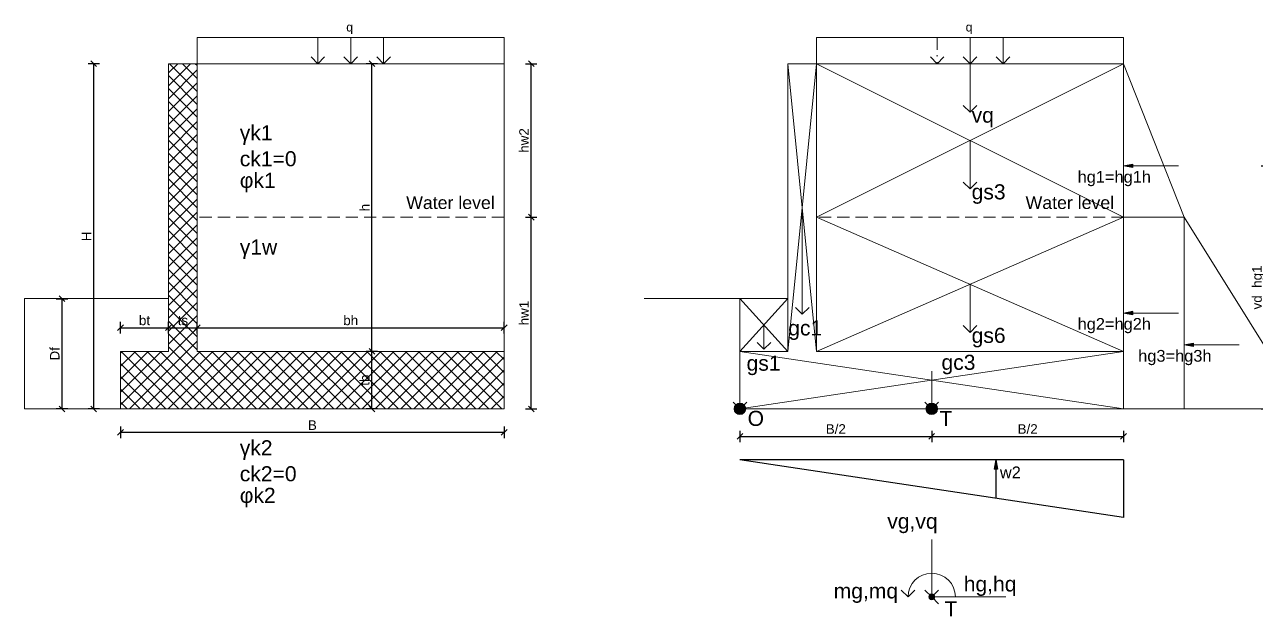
# Model space of a CAD drawing. Extents: x 63 to 2215, y -1648 to 422.
# Drawn here: x 74 to 1357, y -195 to 422 of the extents above; entities that cross this region are included whole.
import ezdxf

# ---------------------------------------------------------------- set-up
doc = ezdxf.new("R2010")
doc.units = 0
doc.linetypes.add('DASHDOT', pattern=[25.4, 12.7, -6.35, 0, -6.35])
doc.linetypes.add('DASHED', pattern=[19.05, 12.7, -6.35])
for name, color, linetype, lineweight in [('Isprekidana', 140, 'DASHED', 9), ('Kontura', 7, 'Continuous', 15), ('Korisno', 1, 'Continuous', 15), ('Kota', 3, 'Continuous', 9), ('Osa', 1, 'DASHDOT', 9), ('Srafura', 2, 'Continuous', 9), ('Tlo', 42, 'Continuous', 9)]:
    doc.layers.add(name, color=color, linetype=linetype, lineweight=lineweight)
doc.layers.add('Voda', color=140, linetype='Continuous')
doc.styles.get("Standard").update_dxf_attribs({"font": 'arial.ttf'})
doc.dimstyles.new('Annotative', dxfattribs={"dimscale": 0, "dimtxt": 2.5, "dimasz": 1.5, "dimexe": 1.5, "dimexo": 0.625, "dimtad": 1, "dimdec": 4, "dimtxsty": 'Standard', "dimblk": 'OBLIQUE', "dimcen": 2.5, "dimadec": 0, "dimazin": 0, "dimtfac": 1, "dimtdec": 4, "dimtix": 1, "dimtmove": 0, "dimatfit": 3, "dimldrblk": 'OBLIQUE', "dimfxl": 1.5, "dimfxlon": 1, "dimarcsym": 0})

# ---------------------------------------------------------------- blocks, each defined once
blk = doc.blocks.new('_Oblique')
at = {"color": 0, "linetype": 'ByBlock', "lineweight": -2}
blk.add_line((-0.5, -0.5), (0.5, 0.5), dxfattribs=at)
blk = doc.blocks.new('*D1')
at = {"layer": 'Defpoints', "color": 0, "transparency": 16777216}
for p in [(435.8, 81.4), (573.7, 81.4), (573.7, 21.4)]:
    blk.add_point(p, dxfattribs=at)
at = {"layer": 'Kota', "color": 0, "lineweight": -2, "transparency": 16777216}
for p, q in [((441.8, 81.4), (429.8, 81.4)), ((435.8, 21.4), (435.8, 81.4)), ((441.8, 21.4), (429.8, 21.4))]:
    blk.add_line(p, q, dxfattribs=at)
at = {"layer": 'Kota', "color": 0, "lineweight": -2, "transparency": 16777216, "xscale": 6, "yscale": 6, "zscale": 6}
for p, rotation in [((435.8, 81.4), 90), ((435.8, 21.4), 270)]:
    blk.add_blockref('_Oblique', p, dxfattribs=dict(at, rotation=rotation))
at = {"layer": 'Kota', "color": 0, "transparency": 16777216, "insert": (428.3, 51.4), "char_height": 10, "attachment_point": 5, "rotation": 90}
blk.add_mtext('tb', dxfattribs=at)
blk = doc.blocks.new('*D2')
at = {"layer": 'Defpoints', "color": 0, "transparency": 16777216}
for p in [(435.8, 381.4), (573.7, 381.4), (573.7, 81.4)]:
    blk.add_point(p, dxfattribs=at)
at = {"layer": 'Kota', "color": 0, "lineweight": -2, "transparency": 16777216}
for p, q in [((441.8, 381.4), (429.8, 381.4)), ((435.8, 81.4), (435.8, 381.4)), ((441.8, 81.4), (429.8, 81.4))]:
    blk.add_line(p, q, dxfattribs=at)
at = {"layer": 'Kota', "color": 0, "lineweight": -2, "transparency": 16777216, "xscale": 6, "yscale": 6, "zscale": 6}
for p, rotation in [((435.8, 381.4), 90), ((435.8, 81.4), 270)]:
    blk.add_blockref('_Oblique', p, dxfattribs=dict(at, rotation=rotation))
at = {"layer": 'Kota', "color": 0, "transparency": 16777216, "insert": (428.3, 231.4), "char_height": 10, "attachment_point": 5, "rotation": 90}
blk.add_mtext('h', dxfattribs=at)
blk = doc.blocks.new('*D3')
at = {"layer": 'Defpoints', "color": 0, "transparency": 16777216}
for p in [(253.7, 106.1), (223.7, 91), (253.7, 91)]:
    blk.add_point(p, dxfattribs=at)
at = {"layer": 'Kota', "color": 0, "lineweight": -2, "transparency": 16777216}
for p, q in [((223.7, 100.1), (223.7, 112.1)), ((223.7, 106.1), (253.7, 106.1)), ((253.7, 100.1), (253.7, 112.1))]:
    blk.add_line(p, q, dxfattribs=at)
at = {"layer": 'Kota', "color": 0, "lineweight": -2, "transparency": 16777216, "xscale": 6, "yscale": 6, "zscale": 6, "rotation": 180}
blk.add_blockref('_Oblique', (223.7, 106.1), dxfattribs=at)
at = {"layer": 'Kota', "color": 0, "lineweight": -2, "transparency": 16777216, "xscale": 6, "yscale": 6, "zscale": 6}
blk.add_blockref('_Oblique', (253.7, 106.1), dxfattribs=at)
at = {"layer": 'Kota', "color": 0, "transparency": 16777216, "insert": (238.7, 113.7), "char_height": 10, "attachment_point": 5}
blk.add_mtext('ts', dxfattribs=at)
blk = doc.blocks.new('*D4')
at = {"layer": 'Defpoints', "color": 0, "transparency": 16777216}
for p in [(145.8, 381.4), (223.7, 381.4), (173.7, 21.4)]:
    blk.add_point(p, dxfattribs=at)
at = {"layer": 'Kota', "color": 0, "lineweight": -2, "transparency": 16777216}
for p, q in [((151.8, 381.4), (139.8, 381.4)), ((145.8, 21.4), (145.8, 381.4)), ((151.8, 21.4), (139.8, 21.4))]:
    blk.add_line(p, q, dxfattribs=at)
at = {"layer": 'Kota', "color": 0, "lineweight": -2, "transparency": 16777216, "xscale": 6, "yscale": 6, "zscale": 6}
for p, rotation in [((145.8, 381.4), 90), ((145.8, 21.4), 270)]:
    blk.add_blockref('_Oblique', p, dxfattribs=dict(at, rotation=rotation))
at = {"layer": 'Kota', "color": 0, "transparency": 16777216, "insert": (138.3, 201.4), "char_height": 10, "attachment_point": 5, "rotation": 90}
blk.add_mtext('H', dxfattribs=at)
blk = doc.blocks.new('*D5')
at = {"layer": 'Defpoints', "color": 0, "transparency": 16777216}
for p in [(223.7, 106.1), (173.7, 81.4), (223.7, 81.4)]:
    blk.add_point(p, dxfattribs=at)
at = {"layer": 'Kota', "color": 0, "lineweight": -2, "transparency": 16777216}
for p, q in [((173.7, 100.1), (173.7, 112.1)), ((173.7, 106.1), (223.7, 106.1)), ((223.7, 100.1), (223.7, 112.1))]:
    blk.add_line(p, q, dxfattribs=at)
at = {"layer": 'Kota', "color": 0, "lineweight": -2, "transparency": 16777216, "xscale": 6, "yscale": 6, "zscale": 6, "rotation": 180}
blk.add_blockref('_Oblique', (173.7, 106.1), dxfattribs=at)
at = {"layer": 'Kota', "color": 0, "lineweight": -2, "transparency": 16777216, "xscale": 6, "yscale": 6, "zscale": 6}
blk.add_blockref('_Oblique', (223.7, 106.1), dxfattribs=at)
at = {"layer": 'Kota', "color": 0, "transparency": 16777216, "insert": (198.7, 113.7), "char_height": 10, "attachment_point": 5}
blk.add_mtext('bt', dxfattribs=at)
blk = doc.blocks.new('*D6')
at = {"layer": 'Defpoints', "color": 0, "transparency": 16777216}
for p in [(573.7, 106.1), (253.7, 91), (573.7, 81.4)]:
    blk.add_point(p, dxfattribs=at)
at = {"layer": 'Kota', "color": 0, "lineweight": -2, "transparency": 16777216}
for p, q in [((253.7, 100.1), (253.7, 112.1)), ((253.7, 106.1), (573.7, 106.1)), ((573.7, 100.1), (573.7, 112.1))]:
    blk.add_line(p, q, dxfattribs=at)
at = {"layer": 'Kota', "color": 0, "lineweight": -2, "transparency": 16777216, "xscale": 6, "yscale": 6, "zscale": 6, "rotation": 180}
blk.add_blockref('_Oblique', (253.7, 106.1), dxfattribs=at)
at = {"layer": 'Kota', "color": 0, "lineweight": -2, "transparency": 16777216, "xscale": 6, "yscale": 6, "zscale": 6}
blk.add_blockref('_Oblique', (573.7, 106.1), dxfattribs=at)
at = {"layer": 'Kota', "color": 0, "transparency": 16777216, "insert": (413.7, 113.7), "char_height": 10, "attachment_point": 5}
blk.add_mtext('bh', dxfattribs=at)
blk = doc.blocks.new('*D7')
at = {"layer": 'Defpoints', "color": 0, "transparency": 16777216}
for p in [(73.7, 136.4), (112.7, 136.4), (173.7, 21.4)]:
    blk.add_point(p, dxfattribs=at)
at = {"layer": 'Kota', "color": 0, "lineweight": -2, "transparency": 16777216}
for p, q in [((106.7, 136.4), (118.7, 136.4)), ((112.7, 21.4), (112.7, 136.4)), ((118.7, 21.4), (106.7, 21.4))]:
    blk.add_line(p, q, dxfattribs=at)
at = {"layer": 'Kota', "color": 0, "lineweight": -2, "transparency": 16777216, "xscale": 6, "yscale": 6, "zscale": 6}
for p, rotation in [((112.7, 136.4), 90), ((112.7, 21.4), 270)]:
    blk.add_blockref('_Oblique', p, dxfattribs=dict(at, rotation=rotation))
at = {"layer": 'Kota', "color": 0, "transparency": 16777216, "insert": (105.1, 78.9), "char_height": 10, "attachment_point": 5, "rotation": 90}
blk.add_mtext('Df', dxfattribs=at)
blk = doc.blocks.new('*D8')
at = {"layer": 'Defpoints', "color": 0, "transparency": 16777216}
for p in [(173.7, 21.4), (573.7, 21.4), (573.7, -3)]:
    blk.add_point(p, dxfattribs=at)
at = {"layer": 'Kota', "color": 0, "lineweight": -2, "transparency": 16777216}
for p, q in [((173.7, 3), (173.7, -9)), ((573.7, 3), (573.7, -9)), ((173.7, -3), (573.7, -3))]:
    blk.add_line(p, q, dxfattribs=at)
at = {"layer": 'Kota', "color": 0, "lineweight": -2, "transparency": 16777216, "xscale": 6, "yscale": 6, "zscale": 6, "rotation": 180}
blk.add_blockref('_Oblique', (173.7, -3), dxfattribs=at)
at = {"layer": 'Kota', "color": 0, "lineweight": -2, "transparency": 16777216, "xscale": 6, "yscale": 6, "zscale": 6}
blk.add_blockref('_Oblique', (573.7, -3), dxfattribs=at)
at = {"layer": 'Kota', "color": 0, "transparency": 16777216, "insert": (373.7, 4.5), "char_height": 10, "attachment_point": 5}
blk.add_mtext('B', dxfattribs=at)
blk = doc.blocks.new('*D10')
at = {"layer": 'Defpoints', "color": 0, "transparency": 16777216}
for p in [(819.5, 21.4), (1019.5, 21.4), (1019.5, -7.3)]:
    blk.add_point(p, dxfattribs=at)
at = {"layer": 'Kota', "color": 0, "lineweight": -2, "transparency": 16777216}
for p, q in [((819.5, -1.3), (819.5, -13.3)), ((819.5, -7.3), (1019.5, -7.3)), ((1019.5, -1.3), (1019.5, -13.3))]:
    blk.add_line(p, q, dxfattribs=at)
at = {"layer": 'Kota', "color": 0, "lineweight": -2, "transparency": 16777216, "xscale": 6, "yscale": 6, "zscale": 6, "rotation": 180}
blk.add_blockref('_Oblique', (819.5, -7.3), dxfattribs=at)
at = {"layer": 'Kota', "color": 0, "lineweight": -2, "transparency": 16777216, "xscale": 6, "yscale": 6, "zscale": 6}
blk.add_blockref('_Oblique', (1019.5, -7.3), dxfattribs=at)
at = {"layer": 'Kota', "color": 0, "transparency": 16777216, "insert": (919.5, 0.4), "char_height": 10, "attachment_point": 5}
blk.add_mtext('B/2', dxfattribs=at)
blk = doc.blocks.new('*D11')
at = {"layer": 'Defpoints', "color": 0, "transparency": 16777216}
for p in [(1019.5, 21.4), (1219.5, 21.4), (1219.5, -7.3)]:
    blk.add_point(p, dxfattribs=at)
at = {"layer": 'Kota', "color": 0, "lineweight": -2, "transparency": 16777216}
for p, q in [((1019.5, -1.3), (1019.5, -13.3)), ((1019.5, -7.3), (1219.5, -7.3)), ((1219.5, -1.3), (1219.5, -13.3))]:
    blk.add_line(p, q, dxfattribs=at)
at = {"layer": 'Kota', "color": 0, "lineweight": -2, "transparency": 16777216, "xscale": 6, "yscale": 6, "zscale": 6, "rotation": 180}
blk.add_blockref('_Oblique', (1019.5, -7.3), dxfattribs=at)
at = {"layer": 'Kota', "color": 0, "lineweight": -2, "transparency": 16777216, "xscale": 6, "yscale": 6, "zscale": 6}
blk.add_blockref('_Oblique', (1219.5, -7.3), dxfattribs=at)
at = {"layer": 'Kota', "color": 0, "transparency": 16777216, "insert": (1119.5, 0.4), "char_height": 10, "attachment_point": 5}
blk.add_mtext('B/2', dxfattribs=at)
blk = doc.blocks.new('*D36')
at = {"layer": 'Defpoints', "color": 0, "transparency": 16777216}
for p in [(573.7, 221.4), (601.9, 221.4), (573.7, 21.4)]:
    blk.add_point(p, dxfattribs=at)
at = {"layer": 'Kota', "color": 0, "lineweight": -2, "transparency": 16777216}
for p, q in [((595.9, 221.4), (607.9, 221.4)), ((601.9, 21.4), (601.9, 221.4)), ((595.9, 21.4), (607.9, 21.4))]:
    blk.add_line(p, q, dxfattribs=at)
at = {"layer": 'Kota', "color": 0, "lineweight": -2, "transparency": 16777216, "xscale": 6, "yscale": 6, "zscale": 6}
for p, rotation in [((601.9, 221.4), 90), ((601.9, 21.4), 270)]:
    blk.add_blockref('_Oblique', p, dxfattribs=dict(at, rotation=rotation))
at = {"layer": 'Kota', "color": 0, "transparency": 16777216, "insert": (594.4, 121.4), "char_height": 10, "attachment_point": 5, "rotation": 90}
blk.add_mtext('hw1', dxfattribs=at)
blk = doc.blocks.new('*D37')
at = {"layer": 'Defpoints', "color": 0, "transparency": 16777216}
for p in [(573.7, 381.4), (601.9, 381.4), (573.7, 221.4)]:
    blk.add_point(p, dxfattribs=at)
at = {"layer": 'Kota', "color": 0, "lineweight": -2, "transparency": 16777216}
for p, q in [((595.9, 381.4), (607.9, 381.4)), ((601.9, 221.4), (601.9, 381.4)), ((595.9, 221.4), (607.9, 221.4))]:
    blk.add_line(p, q, dxfattribs=at)
at = {"layer": 'Kota', "color": 0, "lineweight": -2, "transparency": 16777216, "xscale": 6, "yscale": 6, "zscale": 6}
for p, rotation in [((601.9, 381.4), 90), ((601.9, 221.4), 270)]:
    blk.add_blockref('_Oblique', p, dxfattribs=dict(at, rotation=rotation))
at = {"layer": 'Kota', "color": 0, "transparency": 16777216, "insert": (594.4, 301.4), "char_height": 10, "attachment_point": 5, "rotation": 90}
blk.add_mtext('hw2', dxfattribs=at)
blk = doc.blocks.new('*D40')
at = {"layer": 'Defpoints', "color": 0, "transparency": 16777216}
for p in [(1276.8, 274.8), (1369.1, 274.8), (1219.5, 21.4)]:
    blk.add_point(p, dxfattribs=at)
at = {"layer": 'Kota', "color": 0, "lineweight": -2, "transparency": 16777216}
for p, q in [((1363.1, 274.8), (1375.1, 274.8)), ((1369.1, 21.4), (1369.1, 274.8)), ((1363.1, 21.4), (1375.1, 21.4))]:
    blk.add_line(p, q, dxfattribs=at)
at = {"layer": 'Kota', "color": 0, "lineweight": -2, "transparency": 16777216, "xscale": 6, "yscale": 6, "zscale": 6}
for p, rotation in [((1369.1, 274.8), 90), ((1369.1, 21.4), 270)]:
    blk.add_blockref('_Oblique', p, dxfattribs=dict(at, rotation=rotation))
at = {"layer": 'Kota', "color": 0, "transparency": 16777216, "insert": (1360.1, 148.1), "char_height": 10, "attachment_point": 5, "rotation": 90}
blk.add_mtext('vd_hg1', dxfattribs=at)
blk = doc.blocks.new('*D41')
at = {"layer": 'Defpoints', "color": 0, "transparency": 16777216}
for p in [(1276.8, 121.4), (1387, 121.4), (1219.5, 21.4)]:
    blk.add_point(p, dxfattribs=at)
at = {"layer": 'Kota', "color": 0, "lineweight": -2, "transparency": 16777216}
for p, q in [((1381, 121.4), (1393, 121.4)), ((1387, 21.4), (1387, 121.4)), ((1381, 21.4), (1393, 21.4))]:
    blk.add_line(p, q, dxfattribs=at)
at = {"layer": 'Kota', "color": 0, "lineweight": -2, "transparency": 16777216, "xscale": 6, "yscale": 6, "zscale": 6}
for p, rotation in [((1387, 121.4), 90), ((1387, 21.4), 270)]:
    blk.add_blockref('_Oblique', p, dxfattribs=dict(at, rotation=rotation))
at = {"layer": 'Kota', "color": 0, "transparency": 16777216, "insert": (1378, 71.4), "char_height": 10, "attachment_point": 5, "rotation": 90}
blk.add_mtext('vd_hg2', dxfattribs=at)
blk = doc.blocks.new('*D42')
at = {"layer": 'Defpoints', "color": 0, "transparency": 16777216}
for p in [(1344.4, 87.1), (1412.5, 87.1), (1282.7, 21.4)]:
    blk.add_point(p, dxfattribs=at)
at = {"layer": 'Kota', "color": 0, "lineweight": -2, "transparency": 16777216}
for p, q in [((1406.5, 87.1), (1418.5, 87.1)), ((1412.5, 21.4), (1412.5, 87.1)), ((1406.5, 21.4), (1418.5, 21.4))]:
    blk.add_line(p, q, dxfattribs=at)
at = {"layer": 'Kota', "color": 0, "lineweight": -2, "transparency": 16777216, "xscale": 6, "yscale": 6, "zscale": 6}
for p, rotation in [((1412.5, 87.1), 90), ((1412.5, 21.4), 270)]:
    blk.add_blockref('_Oblique', p, dxfattribs=dict(at, rotation=rotation))
at = {"layer": 'Kota', "color": 0, "transparency": 16777216, "insert": (1403.5, 54.3), "char_height": 10, "attachment_point": 5, "rotation": 90}
blk.add_mtext('vd_hg3', dxfattribs=at)

msp = doc.modelspace()

# ---------------------------------------------------------------- hatches: boundary and pattern name
at = {"layer": 'Kontura'}
h = msp.add_hatch(color=256, dxfattribs=at)
h.dxf.hatch_style = 1
edge = h.paths.add_edge_path()
edge.add_arc((819.50514, 21.44296), 6, 0, 360)
h = msp.add_hatch(color=256, dxfattribs=at)
h.dxf.hatch_style = 1
edge = h.paths.add_edge_path()
edge.add_arc((1019.50514, 21.44296), 6, 0, 360)
h = msp.add_hatch(color=256, dxfattribs=at)
h.dxf.hatch_style = 1
edge = h.paths.add_edge_path()
edge.add_arc((1019.50514, -174.63294), 3, 0, 360)
at = {"layer": 'Srafura'}
h = msp.add_hatch(dxfattribs=at)
h.set_pattern_fill('ANSI37', color=256, scale=3)
h.paths.add_polyline_path([(253.68473, 81.44296), (253.68473, 381.44296), (223.68473, 381.44296), (223.68473, 81.44296), (173.68473, 81.44296), (173.68473, 21.44296), (573.68473, 21.44296), (573.68473, 81.44296)])
h.paths.add_polyline_path([(438.63382, 43.2813), (438.63382, 59.93205), (418.02673, 59.93205), (418.02673, 43.2813)], flags=24)
h.paths.add_polyline_path([(230.89824, 103.31281), (246.76454, 103.31281), (246.76454, 123.9199), (230.89824, 123.9199)], flags=24)
at = {"layer": 'Tlo'}
h = msp.add_hatch(color=256, dxfattribs=at)
h.dxf.hatch_style = 1
h.paths.add_polyline_path([(1229.35322, 273.03981), (1229.35322, 276.51278), (1219.50514, 274.7763)])
h = msp.add_hatch(color=256, dxfattribs=at)
h.dxf.hatch_style = 1
h.paths.add_polyline_path([(1229.35322, 119.70648), (1229.35322, 123.17944), (1219.50514, 121.44296)])
h = msp.add_hatch(color=256, dxfattribs=at)
h.dxf.hatch_style = 1
h.paths.add_polyline_path([(1292.51558, 86.37315), (1292.51558, 89.84611), (1282.6675, 88.10963)])
at = {"layer": 'Voda'}
h = msp.add_hatch(color=256, dxfattribs=at)
h.dxf.hatch_style = 1
h.paths.add_polyline_path([(1084.43533, -41.4698), (1087.90829, -41.4698), (1086.17181, -31.62173)])

# ---------------------------------------------------------------- linework, layer by layer
at = {"layer": 'Isprekidana'}
for p, q in [((573.68473, 221.44296), (253.68473, 221.44296)), ((1219.50514, 221.44296), (899.50514, 221.44296))]:
    msp.add_line(p, q, dxfattribs=at)
at = {"layer": 'Kontura'}
for p, q in [((253.68473, 381.44296), (253.68473, 408.70858)), ((253.68473, 408.70858), (573.68473, 408.70858)), ((379.36678, 408.70858), (379.36678, 381.44296)), ((413.68473, 408.70858), (413.68473, 381.44296)), ((448.00267, 408.70858), (448.00267, 381.44296)), ((573.68473, 408.70858), (573.68473, 381.44296)), ((379.36678, 381.44296), (372.29572, 388.51403)), ((379.36678, 381.44296), (386.43785, 388.51403)), ((413.68473, 381.44296), (406.61366, 388.51403)), ((413.68473, 381.44296), (420.7558, 388.51403)), ((448.00267, 381.44296), (440.93161, 388.51403)), ((448.00267, 381.44296), (455.07374, 388.51403)), ((223.68473, 81.44296), (223.68473, 381.44296)), ((253.68473, 381.44296), (223.68473, 381.44296)), ((253.68473, 81.44296), (253.68473, 381.44296)), ((869.50514, 81.44296), (869.50514, 381.44296)), ((899.50514, 381.44296), (869.50514, 381.44296)), ((869.50514, 81.44296), (899.50514, 381.44296)), ((899.50514, 81.44296), (869.50514, 381.44296)), ((899.50514, 81.44296), (899.50514, 381.44296)), ((1219.50514, 21.44296), (1219.50514, 381.44296)), ((884.50514, 231.44296), (884.50514, 120.17638)), ((884.50514, 120.17638), (877.43407, 127.24744)), ((884.50514, 120.17638), (891.57621, 127.24744)), ((223.68473, 81.44296), (173.68473, 81.44296)), ((173.68473, 81.44296), (173.68473, 21.44296)), ((253.68473, 81.44296), (573.68473, 81.44296)), ((573.68473, 21.44296), (573.68473, 81.44296)), ((869.50514, 81.44296), (819.50514, 81.44296)), ((819.50514, 81.44296), (819.50514, 21.44296)), ((819.50514, 21.44296), (1219.50514, 81.44296)), ((1219.50514, 21.44296), (819.50514, 81.44296)), ((899.50514, 81.44296), (1219.50514, 81.44296)), ((1219.50514, 21.44296), (1219.50514, 81.44296)), ((1019.50514, 60.91595), (1019.50514, 21.44296)), ((819.50514, 21.44296), (812.43407, 28.51403)), ((819.50514, 21.44296), (826.57621, 28.51403)), ((1019.50514, 21.44296), (1012.43407, 28.51403)), ((1019.50514, 21.44296), (1026.57621, 28.51403)), ((173.68473, 21.44296), (573.68473, 21.44296)), ((819.50514, 21.44296), (1219.50514, 21.44296)), ((1019.50514, -174.63294), (1019.50514, -114.63294)), ((994.81511, -174.63294), (987.74405, -167.56187)), ((994.81511, -174.63294), (1001.88618, -167.56187)), ((1019.50514, -174.63294), (1012.43407, -167.56187)), ((1019.50514, -174.63294), (1026.57621, -167.56187)), ((1019.50514, -174.63294), (1026.57621, -167.56187)), ((1019.50514, -174.63294), (1096.79737, -174.63294)), ((1019.50514, -174.63294), (1026.57621, -181.70401))]:
    msp.add_line(p, q, dxfattribs=at)
for centre, radius in [((819.50514, 21.44296), 6), ((1019.50514, 21.44296), 6), ((1019.50514, -174.63294), 3)]:
    msp.add_circle(centre, radius, dxfattribs=at)
msp.add_arc((1019.50514, -174.63294), 24.69003, 0, 180, dxfattribs=at)
at = {"layer": 'Korisno'}
for p, q in [((899.50514, 381.44296), (899.50514, 408.70858)), ((899.50514, 408.70858), (1219.50514, 408.70858)), ((1059.50514, 408.70858), (1059.50514, 381.44296)), ((1093.82309, 408.70858), (1093.82309, 381.44296)), ((1219.50514, 408.70858), (1219.50514, 381.44296)), ((1025.18719, 381.44296), (1018.11613, 388.51403)), ((1025.18719, 381.44296), (1032.25826, 388.51403)), ((1059.50514, 381.44296), (1052.43407, 388.51403)), ((1059.50514, 381.44296), (1066.57621, 388.51403)), ((1093.82309, 381.44296), (1086.75202, 388.51403)), ((1093.82309, 381.44296), (1100.89415, 388.51403)), ((1059.50514, 381.44296), (1059.50514, 330.89609)), ((1059.50514, 330.89609), (1052.43407, 337.96716)), ((1059.50514, 330.89609), (1066.57621, 337.96716))]:
    msp.add_line(p, q, dxfattribs=at)
at = {"layer": 'Osa'}
msp.add_line((1025.18719, 408.70858), (1025.18719, 381.44296), dxfattribs=at)
at = {"layer": 'Srafura'}
for p, q in [((253.68473, 381.44296), (573.68473, 381.44296)), ((573.68473, 81.44296), (573.68473, 381.44296)), ((1219.50514, 81.44296), (1219.50514, 381.44296)), ((223.68473, 136.44296), (73.68473, 136.44296)), ((73.68473, 136.44296), (73.68473, 21.44296)), ((73.68473, 21.44296), (173.68473, 21.44296))]:
    msp.add_line(p, q, dxfattribs=at)
at = {"layer": 'Tlo'}
for p, q in [((899.50514, 381.44296), (1219.50514, 381.44296)), ((899.50514, 221.44296), (1219.50514, 381.44296)), ((1219.50514, 221.44296), (899.50514, 381.44296)), ((1282.6675, 221.44296), (1219.50514, 381.44296)), ((1059.50514, 301.44296), (1059.50514, 250.89609)), ((1219.50514, 274.7763), (1229.3445, 276.56152)), ((1219.50514, 274.7763), (1229.35322, 276.51278)), ((1219.50514, 274.7763), (1276.7874, 274.7763)), ((1219.50514, 274.7763), (1229.35322, 273.03981)), ((1229.35322, 276.51278), (1229.35322, 273.03981)), ((1059.50514, 250.89609), (1052.43407, 257.96716)), ((1059.50514, 250.89609), (1066.57621, 257.96716)), ((899.50514, 81.44296), (1219.50514, 221.44296)), ((1219.50514, 81.44296), (899.50514, 221.44296)), ((1219.50514, 221.44296), (1282.6675, 221.44296)), ((1282.6675, 221.44296), (1282.6675, 21.44296)), ((1407.16642, 21.44296), (1282.6675, 221.44296)), ((1059.50514, 151.7526), (1059.50514, 101.20573)), ((869.50514, 136.44296), (719.50514, 136.44296)), ((819.50514, 81.44296), (869.50514, 136.44296)), ((869.50514, 81.44296), (819.50514, 136.44296)), ((819.50514, 81.44296), (819.50514, 136.44296)), ((1219.50514, 121.44296), (1229.3445, 123.22819)), ((1219.50514, 121.44296), (1229.35322, 123.17944)), ((1219.50514, 121.44296), (1276.7874, 121.44296)), ((1219.50514, 121.44296), (1229.35322, 119.70648)), ((1229.35322, 123.17944), (1229.35322, 119.70648)), ((844.50514, 108.94296), (844.50514, 83.66953)), ((1059.50514, 101.20573), (1052.43407, 108.2768)), ((1059.50514, 101.20573), (1066.57621, 108.2768)), ((844.50514, 83.66953), (837.43407, 90.74059)), ((844.50514, 83.66953), (851.57621, 90.74059)), ((1282.6675, 88.10963), (1292.50686, 89.89485)), ((1282.6675, 88.10963), (1292.51558, 89.84611)), ((1292.51558, 89.84611), (1292.51558, 86.37315)), ((1282.6675, 88.10963), (1339.94976, 88.10963)), ((1282.6675, 88.10963), (1292.51558, 86.37315)), ((1282.6675, 21.44296), (1219.50514, 21.44296)), ((1282.6675, 21.44296), (1407.16642, 21.44296))]:
    msp.add_line(p, q, dxfattribs=at)
at = {"layer": 'Voda'}
for p, q in [((1219.50514, -31.62173), (819.50514, -31.62173)), ((1219.50514, -91.94936), (819.50514, -31.62173)), ((1086.17181, -31.62173), (1084.43533, -41.4698)), ((1086.17181, -31.62173), (1086.17181, -71.84015)), ((1086.17181, -31.62173), (1087.90829, -41.4698)), ((1219.50514, -31.62173), (1219.50514, -91.94936)), ((1087.90829, -41.4698), (1084.43533, -41.4698))]:
    msp.add_line(p, q, dxfattribs=at)

# ---------------------------------------------------------------- texts
for s, height, p in [('γk1', 15.721011, (298.03024, 301.54707)), ('ck1=0', 15.721011, (298.03024, 274.46589)), ('φk1', 15.721011, (298.03024, 251.96181)), ('γ1w', 15.721011, (298.03024, 182.45373)), ('gc1', 15.721011, (869.88762, 98.00785)), ('gc3', 15.721011, (1029.68647, 62.20011)), ('O', 15.72101, (827.54371, 3.66823)), ('T', 15.72101, (1027.54371, 3.66823)), ('γk2', 15.721011, (298.03024, -26.96967)), ('ck2=0', 15.721011, (298.03024, -54.05086)), ('φk2', 15.721011, (298.03024, -76.55494)), ('vg,vq', 15.721011, (973.15633, -103.52631)), ('hg,hq', 15.721011, (1052.89387, -168.97298)), ('mg,mq', 15.721011, (917.28652, -176.23246)), ('T', 15.72101, (1032.75732, -194.96324))]:
    msp.add_text(s, height=height).set_placement(p)
at = {"layer": 'Isprekidana'}
for p in [(471.57146, 229.92658), (1117.39187, 229.92658)]:
    msp.add_text('Water level', height=13.2120723, dxfattribs=at).set_placement(p)
at = {"layer": 'Kontura'}
msp.add_text('q', height=9.1539, dxfattribs=at).set_placement((409.03318, 415.07068))
at = {"layer": 'Korisno'}
for s, height, p in [('q', 9.1539, (1054.85359, 415.07068)), ('vq', 15.721011, (1061.11859, 319.96091))]:
    msp.add_text(s, height=height, dxfattribs=at).set_placement(p)
at = {"layer": 'Tlo'}
for s, height, p in [('hg1=hg1h', 12.22468, (1171.63013, 257.33699)), ('gs3', 15.721011, (1061.11859, 239.96091)), ('hg2=hg2h', 12.22468, (1171.63013, 104.00366)), ('gs6', 15.721011, (1061.11859, 90.27055)), ('hg3=hg3h', 12.22468, (1234.79249, 70.67032)), ('gs1', 15.721011, (826.46309, 61.27583))]:
    msp.add_text(s, height=height, dxfattribs=at).set_placement(p)
at = {"layer": 'Voda'}
msp.add_text('w2', height=12.22468, dxfattribs=at).set_placement((1090.57571, -50.85736))

# ---------------------------------------------------------------- dimensions: what is measured, and where the dimension line sits
at = {"layer": 'Kota'}
for base, p1, p2, text, picture, middle in [((145.80239, 381.44296), (173.68473, 21.44296), (223.68473, 381.44296), 'H', '*D4', (138.30239, 201.44296)), ((435.83709, 381.44296), (573.68473, 81.44296), (573.68473, 381.44296), 'h', '*D2', (428.33709, 231.44296)), ((601.87711, 381.44296), (573.68473, 221.44296), (573.68473, 381.44296), 'hw2', '*D37', (594.35665, 301.44296)), ((1369.10199, 274.7763), (1219.50514, 21.44296), (1276.7874, 274.7763), 'vd_hg1', '*D40', (1360.11154, 148.10963)), ((601.87711, 221.44296), (573.68473, 21.44296), (573.68473, 221.44296), 'hw1', '*D36', (594.35665, 121.44296)), ((112.69038, 136.44296), (173.68473, 21.44296), (73.68473, 136.44296), 'Df', '*D7', (105.10511, 78.94296)), ((1386.97524, 121.44296), (1219.50514, 21.44296), (1276.7874, 121.44296), 'vd_hg2', '*D41', (1377.98479, 71.44296)), ((1412.49095, 87.08944), (1282.6675, 21.44296), (1344.38243, 87.08944), 'vd_hg3', '*D42', (1403.5005, 54.2662)), ((435.83709, 81.44296), (573.68473, 21.44296), (573.68473, 81.44296), 'tb', '*D1', (428.25524, 51.44296))]:
    dim = msp.add_linear_dim(base=base, p1=p1, p2=p2, angle=90, text=text, dimstyle='Annotative', override={"dimscale": 0}, dxfattribs=at)
    dim.commit()
    dim.dimension.update_dxf_attribs({"geometry": picture, "text_midpoint": middle})
for base, p1, p2, text, picture, middle in [((223.68473, 106.10953), (173.68473, 81.44296), (223.68473, 81.44296), 'bt', '*D5', (198.68473, 113.69139)), ((253.68473, 106.10953), (223.68473, 90.97871), (253.68473, 90.97871), 'ts', '*D3', (238.68473, 113.69139)), ((573.68473, 106.10953), (253.68473, 90.97871), (573.68473, 81.44296), 'bh', '*D6', (413.68473, 113.69139)), ((573.68473, -3.01765), (173.68473, 21.44296), (573.68473, 21.44296), 'B', '*D8', (373.68473, 4.48235)), ((1019.50514, -7.25622), (819.50514, 21.44296), (1019.50514, 21.44296), 'B/2', '*D10', (919.50514, 0.41431)), ((1219.50514, -7.25622), (1019.50514, 21.44296), (1219.50514, 21.44296), 'B/2', '*D11', (1119.50514, 0.41431))]:
    dim = msp.add_linear_dim(base=base, p1=p1, p2=p2, text=text, dimstyle='Annotative', override={"dimscale": 0}, dxfattribs=at)
    dim.commit()
    dim.dimension.update_dxf_attribs({"geometry": picture, "text_midpoint": middle})

doc.saveas('drawing.dxf')
